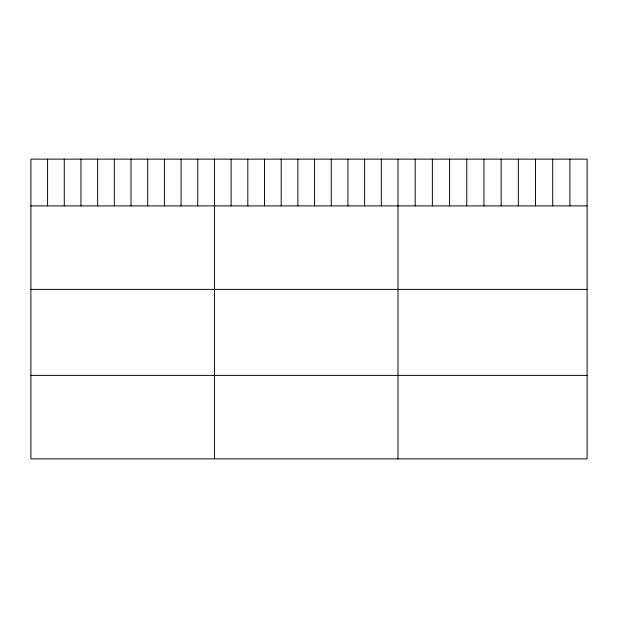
<?xml version="1.0" encoding="UTF-8"?>
<svg xmlns="http://www.w3.org/2000/svg" width="618" height="618" viewBox="0 0 618 618"><rect width="100%" height="100%" fill="white"/><g stroke="black" fill="none" stroke-linecap="round" stroke-linejoin="round"><path stroke-width="0.93" d="M587.1 205.902L587.1 458.865L30.9 458.865L30.9 159.135L587.1 159.135L587.1 205.902L30.9 205.902M30.9 289.379L587.1 289.379M30.9 375.389L587.1 375.389M569.912 159.135L569.912 205.902M552.716 159.135L552.716 205.902M535.528 159.135L535.528 205.902M518.332 159.135L518.332 205.902M501.144 159.135L501.144 205.902M483.948 159.135L483.948 205.902M466.76 159.135L466.76 205.902M449.564 159.135L449.564 205.902M432.376 159.135L432.376 205.902M415.18 159.135L415.18 205.902M397.992 159.135L397.992 458.865M381.306 159.135L381.306 205.902M364.62 159.135L364.62 205.902M347.934 159.135L347.934 205.902M331.248 159.135L331.248 205.902M314.562 159.135L314.562 205.902M297.876 159.135L297.876 205.902M281.19 159.135L281.19 205.902M264.504 159.135L264.504 205.902M247.818 159.135L247.818 205.902M231.132 159.135L231.132 205.902M214.446 159.135L214.446 458.865M197.76 159.135L197.76 205.902M181.074 159.135L181.074 205.902M164.388 159.135L164.388 205.902M147.702 159.135L147.702 205.902M131.016 159.135L131.016 205.902M114.33 159.135L114.33 205.902M97.644 159.135L97.644 205.902M80.958 159.135L80.958 205.902M64.272 159.135L64.272 205.902M47.586 159.135L47.586 205.902"/></g></svg>
